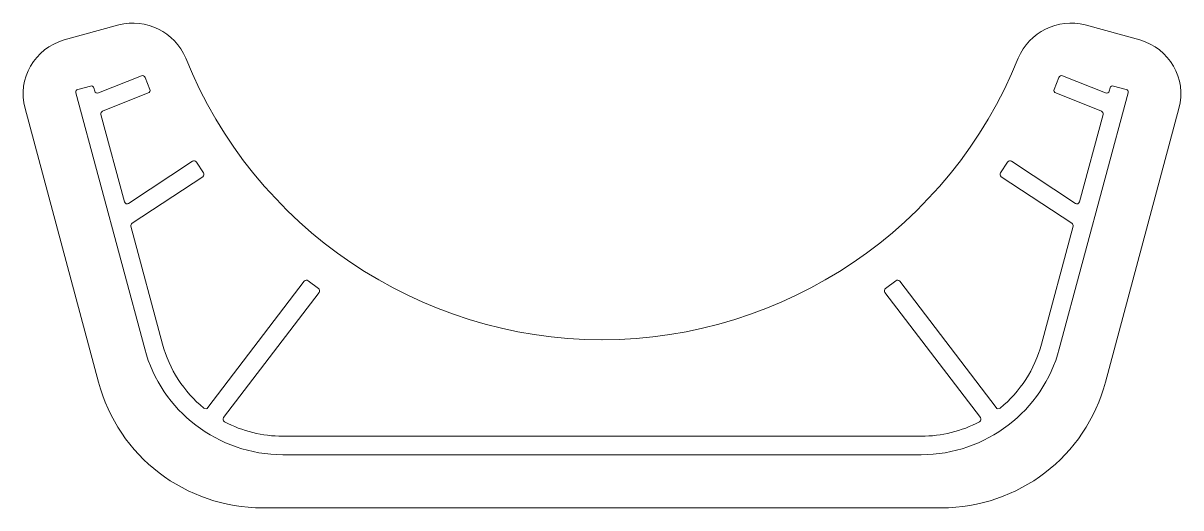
# Model space of a CAD drawing. Header units: millimetres. Extents: x -103 to 103, y -5 to 82.
import ezdxf

# ---------------------------------------------------------------- set-up
doc = ezdxf.new("R2010")
doc.units = ezdxf.units.MM
doc.layers.add('1', color=7, linetype='Continuous', true_color=0xffffff)

msp = doc.modelspace()

# ---------------------------------------------------------------- linework, layer by layer
at = {"layer": '1', "color": 163, "linetype": 'Continuous', "lineweight": 18}
for p, q in [((-86.234161, 81.258277), (-95.950928, 78.583087)), ((95.950928, 78.583087), (86.234161, 81.258277)), ((-93.515514, 69.759101), (-91.293884, 70.354385)), ((-89.86339, 69.107228), (-82.18676, 72.173388)), ((-81.536967, 71.894517), (-80.683846, 69.75859)), ((80.683846, 69.75859), (81.536967, 71.894517)), ((82.18676, 72.173388), (89.86339, 69.107228)), ((91.293884, 70.354385), (93.515514, 69.759101)), ((-81.611299, 23.400114), (-93.869067, 69.146729)), ((-90.681512, 70.000831), (-90.531814, 69.44215)), ((-80.962717, 69.108797), (-89.11357, 65.853225)), ((89.11357, 65.853225), (80.962717, 69.108797)), ((93.869067, 69.146729), (81.611299, 23.400114)), ((90.531814, 69.44215), (90.681512, 70.000831)), ((-102.955781, 66.353624), (-89.857598, 17.47054)), ((89.857598, 17.47054), (102.955781, 66.353624)), ((-89.411072, 65.259484), (-85.233343, 49.667988)), ((85.233343, 49.667988), (89.411072, 65.259484)), ((-84.474954, 49.380096), (-73.067687, 56.909093)), ((-72.37496, 56.767217), (-71.107999, 54.847631)), ((71.107999, 54.847631), (72.37496, 56.767217)), ((73.067687, 56.909093), (84.474954, 49.380096)), ((-71.249874, 54.154904), (-83.852748, 45.836786)), ((83.852748, 45.836786), (71.249874, 54.154904)), ((-84.060285, 45.290075), (-78.423809, 24.25446)), ((78.423809, 24.25446), (84.060285, 45.290075)), ((-70.319572, 12.900521), (-53.121156, 35.486316)), ((-52.420445, 35.581202), (-50.590569, 34.187806)), ((50.590569, 34.187806), (52.420445, 35.581202)), ((53.121156, 35.486316), (70.319572, 12.900521)), ((-50.495682, 33.487094), (-67.525306, 11.122965)), ((67.525306, 11.122965), (50.495682, 33.487094)), ((-56.97994, 7.8), (56.97994, 7.8)), ((56.98019, 4.5), (-56.98019, 4.5)), ((-60.57342, -5), (60.573423, -5))]:
    msp.add_line(p, q, dxfattribs=at)
for centre, radius, start, end in [((-83.671446, 71.432436), 10.154539, 22.547747, 104.617885), ((83.671446, 71.432436), 10.154539, 75.382115, 157.452253), ((-93.296523, 68.941814), 10, 105.393131, 195), ((93.296523, 68.941814), 10, 345, 74.606869), ((0.235455, 105.347586), 80.347931, 201.940403, 269.832098), ((-0.235455, 105.347586), 80.347931, 270.167902, 338.059597), ((-91.164475, 69.871422), 0.5, 15, 105), ((-82.001299, 71.709056), 0.5, 21.772501, 111.772501), ((82.001299, 71.709056), 0.5, 68.227499, 158.227499), ((91.164475, 69.871422), 0.5, 75, 165), ((-93.386104, 69.276138), 0.5, 105, 195), ((-90.048851, 69.57156), 0.5, 195, 291.772501), ((-81.148178, 69.573129), 0.5, 291.772501, 21.772501), ((81.148178, 69.573129), 0.5, 158.227499, 248.227499), ((90.048851, 69.57156), 0.5, 248.227499, 345), ((93.386104, 69.276138), 0.5, 345, 75), ((-88.928109, 65.388893), 0.5, 111.772501, 195), ((88.928109, 65.388893), 0.5, 345, 68.227499), ((-72.792261, 56.491791), 0.5, 33.425512, 123.425512), ((72.792261, 56.491791), 0.5, 56.574488, 146.574488), ((-71.5253, 54.572205), 0.5, 303.425512, 33.425512), ((71.5253, 54.572205), 0.5, 146.574488, 236.574488), ((-84.75038, 49.797397), 0.5, 195, 303.425512), ((84.75038, 49.797397), 0.5, 236.574488, 345), ((-83.577322, 45.419484), 0.5, 123.425512, 195), ((83.577322, 45.419484), 0.5, 345, 56.574488), ((-52.723357, 35.183403), 0.5, 52.711798, 142.711798), ((52.723357, 35.183403), 0.5, 37.288202, 127.288202), ((-50.893481, 33.790007), 0.5, 322.711798, 52.711798), ((50.893481, 33.790007), 0.5, 127.288202, 217.288202), ((-56.976432, 30.004897), 25.504898, 195.008442, 269.991558), ((-56.976432, 30.004897), 22.204898, 195.009048, 230.722267), ((56.976432, 30.004897), 25.504898, 270.008442, 344.991558), ((56.976432, 30.004897), 22.204898, 309.277733, 344.990952), ((-60.57342, 25.317212), 30.317212, 195, 270), ((60.57342, 25.317212), 30.317212, 270.000007, 345), ((-70.717371, 13.203433), 0.5, 230.722267, 322.711798), ((70.717371, 13.203433), 0.5, 217.288202, 309.277733), ((-67.127507, 10.820053), 0.5, 142.711798, 242.115812), ((-56.976432, 30.004897), 22.204898, 242.115812, 269.99095), ((56.976432, 30.004897), 22.204898, 270.00905, 297.884188), ((67.127507, 10.820053), 0.5, 297.884188, 37.288202)]:
    msp.add_arc(centre, radius, start, end, dxfattribs=at)

doc.saveas('drawing.dxf')
